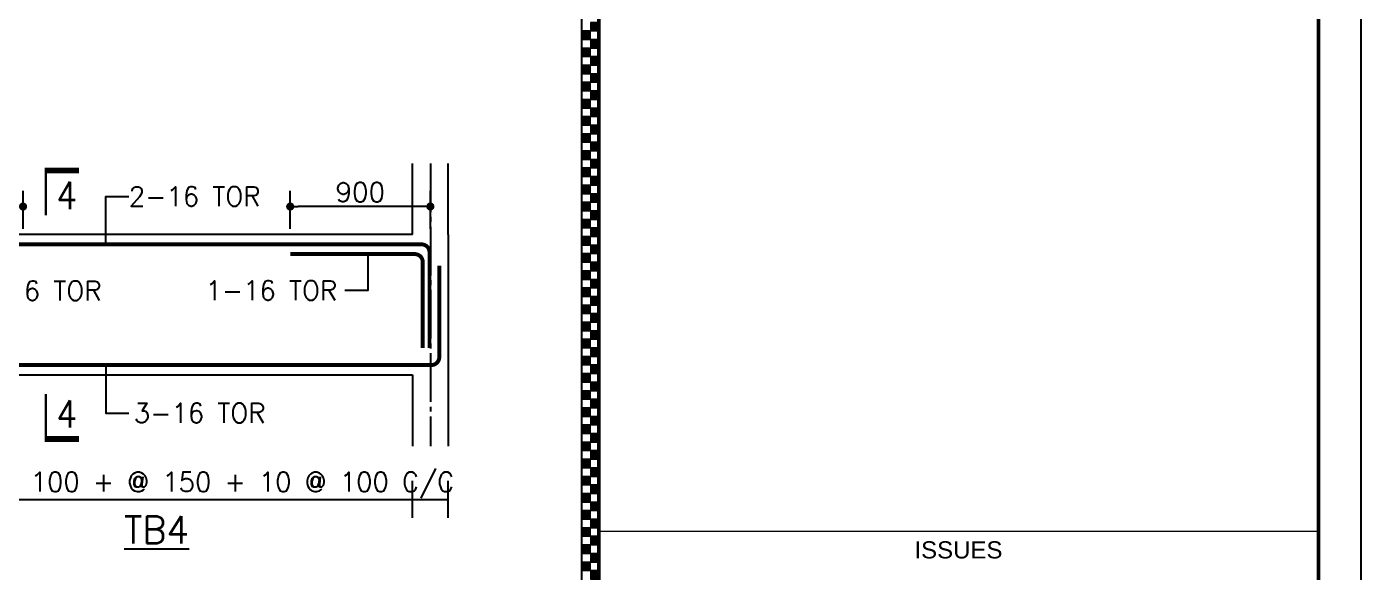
# Model space of a CAD drawing. Extents: x -200722 to 834823, y -494970 to 88783.
# Drawn here: x 298044 to 315183, y -403740 to -396733 of the extents above; entities that cross this region are included whole.
import ezdxf
from ezdxf.enums import TextEntityAlignment as Align

# ---------------------------------------------------------------- set-up
doc = ezdxf.new("R2010")
doc.units = 0
doc.header["$LTSCALE"] = 100
doc.header["$MEASUREMENT"] = 0
doc.header["$PDMODE"] = 34
doc.linetypes.add('CL', pattern=[3.25, 2.5, -0.25, 0.25, -0.25])
doc.layers.get('0').update_dxf_attribs({"linetype": 'CONTINUOUS'})
doc.layers.get('DEFPOINTS').update_dxf_attribs({"linetype": 'CONTINUOUS'})
for name, color, linetype in [('5', 4, 'CONTINUOUS'), ('ARO', 7, 'CONTINUOUS'), ('B_NO', 3, 'CONTINUOUS'), ('BEAM', 4, 'CONTINUOUS'), ('CL', 8, 'CL'), ('FOOTING DIM', 4, 'CONTINUOUS'), ('STEEL', 6, 'CONTINUOUS'), ('TEXT', 2, 'CONTINUOUS')]:
    doc.layers.add(name, color=color, linetype=linetype)
doc.layers.add('9_PRINT BOUNDARY_NON PRINT', color=32, linetype='CONTINUOUS', plot=False)
doc.layers.add('9_TITLE TEXT', color=7, linetype='CONTINUOUS', lineweight=20)
doc.styles.add('ROMANS', font='romans.shx')
doc.styles.get("Standard").update_dxf_attribs({"font": 'simplex.shx'})
doc.styles.add('TITLES', font='arial.ttf')
doc.dimstyles.new('STANDARD$0', dxfattribs={"dimtxt": 2.5, "dimasz": 2.5, "dimexe": 2, "dimexo": 0.7, "dimgap": 0.9, "dimtad": 1, "dimdec": 0, "dimdsep": 46, "dimtxsty": 'ROMANS', "dimcen": 0.09, "dimclrd": 4, "dimclre": 4, "dimclrt": 3, "dimadec": 0, "dimazin": 0, "dimtfac": 1, "dimtdec": 0, "dimtmove": 0, "dimatfit": 3, "dimfxl": 1, "dimtolj": 1, "dimtzin": 0, "dimarcsym": 0})

# ---------------------------------------------------------------- blocks, each defined once
blk = doc.blocks.new('TITLE CHAIN')
at = {"layer": '9_TITLE TEXT'}
h = blk.add_hatch(color=256, dxfattribs=at)
h.dxf.hatch_style = 1
h.paths.add_polyline_path([(0, -293.62), (1, -293.62), (1, -292.62), (0, -292.62)])
h = blk.add_hatch(color=256, dxfattribs=at)
h.dxf.hatch_style = 1
h.paths.add_polyline_path([(1, -292.62), (2, -292.62), (2, -291.62), (1, -291.62)])
h = blk.add_hatch(color=256, dxfattribs=at)
h.dxf.hatch_style = 1
h.paths.add_polyline_path([(1, -294.62), (2, -294.62), (2, -293.62), (1, -293.62)])
h = blk.add_hatch(color=256, dxfattribs=at)
h.dxf.hatch_style = 1
h.paths.add_polyline_path([(0, -295.62), (1, -295.62), (1, -294.62), (0, -294.62)])
h = blk.add_hatch(color=256, dxfattribs=at)
h.dxf.hatch_style = 1
h.paths.add_polyline_path([(1, -296.62), (2, -296.62), (2, -295.62), (1, -295.62)])
h = blk.add_hatch(color=256, dxfattribs=at)
h.dxf.hatch_style = 1
h.paths.add_polyline_path([(0, -297.62), (1, -297.62), (1, -296.62), (0, -296.62)])
h = blk.add_hatch(color=256, dxfattribs=at)
h.dxf.hatch_style = 1
h.paths.add_polyline_path([(0, -299.62), (1, -299.62), (1, -298.62), (0, -298.62)])
h = blk.add_hatch(color=256, dxfattribs=at)
h.dxf.hatch_style = 1
h.paths.add_polyline_path([(1, -298.62), (2, -298.62), (2, -297.62), (1, -297.62)])
h = blk.add_hatch(color=256, dxfattribs=at)
h.dxf.hatch_style = 1
h.paths.add_polyline_path([(0, -301.62), (1, -301.62), (1, -300.62), (0, -300.62)])
h = blk.add_hatch(color=256, dxfattribs=at)
h.dxf.hatch_style = 1
h.paths.add_polyline_path([(1, -300.62), (2, -300.62), (2, -299.62), (1, -299.62)])
h = blk.add_hatch(color=256, dxfattribs=at)
h.dxf.hatch_style = 1
h.paths.add_polyline_path([(1, -302.62), (2, -302.62), (2, -301.62), (1, -301.62)])
h = blk.add_hatch(color=256, dxfattribs=at)
h.dxf.hatch_style = 1
h.paths.add_polyline_path([(0, -303.62), (1, -303.62), (1, -302.62), (0, -302.62)])
h = blk.add_hatch(color=256, dxfattribs=at)
h.dxf.hatch_style = 1
h.paths.add_polyline_path([(1, -304.62), (2, -304.62), (2, -303.62), (1, -303.62)])
h = blk.add_hatch(color=256, dxfattribs=at)
h.dxf.hatch_style = 1
h.paths.add_polyline_path([(0, -305.62), (1, -305.62), (1, -304.62), (0, -304.62)])
h = blk.add_hatch(color=256, dxfattribs=at)
h.dxf.hatch_style = 1
h.paths.add_polyline_path([(0, -307.62), (1, -307.62), (1, -306.62), (0, -306.62)])
h = blk.add_hatch(color=256, dxfattribs=at)
h.dxf.hatch_style = 1
h.paths.add_polyline_path([(1, -306.62), (2, -306.62), (2, -305.62), (1, -305.62)])
h = blk.add_hatch(color=256, dxfattribs=at)
h.dxf.hatch_style = 1
h.paths.add_polyline_path([(1, -308.62), (2, -308.62), (2, -307.62), (1, -307.62)])
h = blk.add_hatch(color=256, dxfattribs=at)
h.dxf.hatch_style = 1
h.paths.add_polyline_path([(0, -309.62), (1, -309.62), (1, -308.62), (0, -308.62)])
h = blk.add_hatch(color=256, dxfattribs=at)
h.dxf.hatch_style = 1
h.paths.add_polyline_path([(1, -310.62), (2, -310.62), (2, -309.62), (1, -309.62)])
h = blk.add_hatch(color=256, dxfattribs=at)
h.dxf.hatch_style = 1
h.paths.add_polyline_path([(0, -311.62), (1, -311.62), (1, -310.62), (0, -310.62)])
h = blk.add_hatch(color=256, dxfattribs=at)
h.dxf.hatch_style = 1
h.paths.add_polyline_path([(0, -313.62), (1, -313.62), (1, -312.62), (0, -312.62)])
h = blk.add_hatch(color=256, dxfattribs=at)
h.dxf.hatch_style = 1
h.paths.add_polyline_path([(1, -312.62), (2, -312.62), (2, -311.62), (1, -311.62)])
h = blk.add_hatch(color=256, dxfattribs=at)
h.dxf.hatch_style = 1
h.paths.add_polyline_path([(0, -315.62), (1, -315.62), (1, -314.62), (0, -314.62)])
h = blk.add_hatch(color=256, dxfattribs=at)
h.dxf.hatch_style = 1
h.paths.add_polyline_path([(1, -314.62), (2, -314.62), (2, -313.62), (1, -313.62)])
h = blk.add_hatch(color=256, dxfattribs=at)
h.dxf.hatch_style = 1
h.paths.add_polyline_path([(1, -316.62), (2, -316.62), (2, -315.62), (1, -315.62)])
h = blk.add_hatch(color=256, dxfattribs=at)
h.dxf.hatch_style = 1
h.paths.add_polyline_path([(0, -317.62), (1, -317.62), (1, -316.62), (0, -316.62)])
h = blk.add_hatch(color=256, dxfattribs=at)
h.dxf.hatch_style = 1
h.paths.add_polyline_path([(1, -318.62), (2, -318.62), (2, -317.62), (1, -317.62)])
h = blk.add_hatch(color=256, dxfattribs=at)
h.dxf.hatch_style = 1
h.paths.add_polyline_path([(0, -319.62), (1, -319.62), (1, -318.62), (0, -318.62)])
h = blk.add_hatch(color=256, dxfattribs=at)
h.dxf.hatch_style = 1
h.paths.add_polyline_path([(0, -321.62), (1, -321.62), (1, -320.62), (0, -320.62)])
h = blk.add_hatch(color=256, dxfattribs=at)
h.dxf.hatch_style = 1
h.paths.add_polyline_path([(1, -320.62), (2, -320.62), (2, -319.62), (1, -319.62)])
h = blk.add_hatch(color=256, dxfattribs=at)
h.dxf.hatch_style = 1
h.paths.add_polyline_path([(1, -322.62), (2, -322.62), (2, -321.62), (1, -321.62)])
h = blk.add_hatch(color=256, dxfattribs=at)
h.dxf.hatch_style = 1
h.paths.add_polyline_path([(0, -323.62), (1, -323.62), (1, -322.62), (0, -322.62)])
h = blk.add_hatch(color=256, dxfattribs=at)
h.dxf.hatch_style = 1
h.paths.add_polyline_path([(1, -324.62), (2, -324.62), (2, -323.62), (1, -323.62)])
h = blk.add_hatch(color=256, dxfattribs=at)
h.dxf.hatch_style = 1
h.paths.add_polyline_path([(0, -325.62), (1, -325.62), (1, -324.62), (0, -324.62)])
h = blk.add_hatch(color=256, dxfattribs=at)
h.dxf.hatch_style = 1
h.paths.add_polyline_path([(1, -326.62), (2, -326.62), (2, -325.62), (1, -325.62)])
h = blk.add_hatch(color=256, dxfattribs=at)
h.dxf.hatch_style = 1
h.paths.add_polyline_path([(0, -327.62), (1, -327.62), (1, -326.62), (0, -326.62)])
h = blk.add_hatch(color=256, dxfattribs=at)
h.dxf.hatch_style = 1
h.paths.add_polyline_path([(0, -329.62), (1, -329.62), (1, -328.62), (0, -328.62)])
h = blk.add_hatch(color=256, dxfattribs=at)
h.dxf.hatch_style = 1
h.paths.add_polyline_path([(1, -328.62), (2, -328.62), (2, -327.62), (1, -327.62)])
h = blk.add_hatch(color=256, dxfattribs=at)
h.dxf.hatch_style = 1
h.paths.add_polyline_path([(1, -330.62), (2, -330.62), (2, -329.62), (1, -329.62)])
h = blk.add_hatch(color=256, dxfattribs=at)
h.dxf.hatch_style = 1
h.paths.add_polyline_path([(0, -331.62), (1, -331.62), (1, -330.62), (0, -330.62)])
h = blk.add_hatch(color=256, dxfattribs=at)
h.dxf.hatch_style = 1
h.paths.add_polyline_path([(1, -332.62), (2, -332.62), (2, -331.62), (1, -331.62)])
h = blk.add_hatch(color=256, dxfattribs=at)
h.dxf.hatch_style = 1
h.paths.add_polyline_path([(0, -333.62), (1, -333.62), (1, -332.62), (0, -332.62)])
h = blk.add_hatch(color=256, dxfattribs=at)
h.dxf.hatch_style = 1
h.paths.add_polyline_path([(0, -335.62), (1, -335.62), (1, -334.62), (0, -334.62)])
h = blk.add_hatch(color=256, dxfattribs=at)
h.dxf.hatch_style = 1
h.paths.add_polyline_path([(1, -334.62), (2, -334.62), (2, -333.62), (1, -333.62)])
h = blk.add_hatch(color=256, dxfattribs=at)
h.dxf.hatch_style = 1
h.paths.add_polyline_path([(1, -336.62), (2, -336.62), (2, -335.62), (1, -335.62)])
h = blk.add_hatch(color=256, dxfattribs=at)
h.dxf.hatch_style = 1
h.paths.add_polyline_path([(0, -337.62), (1, -337.62), (1, -336.62), (0, -336.62)])
h = blk.add_hatch(color=256, dxfattribs=at)
h.dxf.hatch_style = 1
h.paths.add_polyline_path([(1, -338.62), (2, -338.62), (2, -337.62), (1, -337.62)])
h = blk.add_hatch(color=256, dxfattribs=at)
h.dxf.hatch_style = 1
h.paths.add_polyline_path([(0, -339.62), (1, -339.62), (1, -338.62), (0, -338.62)])
h = blk.add_hatch(color=256, dxfattribs=at)
h.dxf.hatch_style = 1
h.paths.add_polyline_path([(1, -340.62), (2, -340.62), (2, -339.62), (1, -339.62)])
h = blk.add_hatch(color=256, dxfattribs=at)
h.dxf.hatch_style = 1
h.paths.add_polyline_path([(0, -341.62), (1, -341.62), (1, -340.62), (0, -340.62)])
h = blk.add_hatch(color=256, dxfattribs=at)
h.dxf.hatch_style = 1
h.paths.add_polyline_path([(0, -343.62), (1, -343.62), (1, -342.62), (0, -342.62)])
h = blk.add_hatch(color=256, dxfattribs=at)
h.dxf.hatch_style = 1
h.paths.add_polyline_path([(1, -342.62), (2, -342.62), (2, -341.62), (1, -341.62)])
h = blk.add_hatch(color=256, dxfattribs=at)
h.dxf.hatch_style = 1
h.paths.add_polyline_path([(1, -344.62), (2, -344.62), (2, -343.62), (1, -343.62)])
h = blk.add_hatch(color=256, dxfattribs=at)
h.dxf.hatch_style = 1
h.paths.add_polyline_path([(0, -345.62), (1, -345.62), (1, -344.62), (0, -344.62)])
h = blk.add_hatch(color=256, dxfattribs=at)
h.dxf.hatch_style = 1
h.paths.add_polyline_path([(1, -346.62), (2, -346.62), (2, -345.62), (1, -345.62)])
h = blk.add_hatch(color=256, dxfattribs=at)
h.dxf.hatch_style = 1
h.paths.add_polyline_path([(0, -347.62), (1, -347.62), (1, -346.62), (0, -346.62)])
h = blk.add_hatch(color=256, dxfattribs=at)
h.dxf.hatch_style = 1
h.paths.add_polyline_path([(0, -349.62), (1, -349.62), (1, -348.62), (0, -348.62)])
h = blk.add_hatch(color=256, dxfattribs=at)
h.dxf.hatch_style = 1
h.paths.add_polyline_path([(1, -348.62), (2, -348.62), (2, -347.62), (1, -347.62)])
h = blk.add_hatch(color=256, dxfattribs=at)
h.dxf.hatch_style = 1
h.paths.add_polyline_path([(1, -350.62), (2, -350.62), (2, -349.62), (1, -349.62)])
h = blk.add_hatch(color=256, dxfattribs=at)
h.dxf.hatch_style = 1
h.paths.add_polyline_path([(0, -351.62), (1, -351.62), (1, -350.62), (0, -350.62)])
h = blk.add_hatch(color=256, dxfattribs=at)
h.dxf.hatch_style = 1
h.paths.add_polyline_path([(1, -352.62), (2, -352.62), (2, -351.62), (1, -351.62)])
h = blk.add_hatch(color=256, dxfattribs=at)
h.dxf.hatch_style = 1
h.paths.add_polyline_path([(0, -353.62), (1, -353.62), (1, -352.62), (0, -352.62)])
h = blk.add_hatch(color=256, dxfattribs=at)
h.dxf.hatch_style = 1
h.paths.add_polyline_path([(1, -354.62), (2, -354.62), (2, -353.62), (1, -353.62)])
h = blk.add_hatch(color=256, dxfattribs=at)
h.dxf.hatch_style = 1
h.paths.add_polyline_path([(0, -355.62), (1, -355.62), (1, -354.62), (0, -354.62)])
h = blk.add_hatch(color=256, dxfattribs=at)
h.dxf.hatch_style = 1
h.paths.add_polyline_path([(1, -356.62), (2, -356.62), (2, -355.62), (1, -355.62)])
for p, q in [((0, -584), (0, 0)), ((2, -584), (2, 0))]:
    blk.add_line(p, q, dxfattribs=at)
for points in [[(0, -293.62), (1, -293.62), (1, -292.62), (0, -292.62)], [(1, -292.62), (2, -292.62), (2, -291.62), (1, -291.62)], [(1, -294.62), (2, -294.62), (2, -293.62), (1, -293.62)], [(0, -295.62), (1, -295.62), (1, -294.62), (0, -294.62)], [(1, -296.62), (2, -296.62), (2, -295.62), (1, -295.62)], [(0, -297.62), (1, -297.62), (1, -296.62), (0, -296.62)], [(0, -299.62), (1, -299.62), (1, -298.62), (0, -298.62)], [(1, -298.62), (2, -298.62), (2, -297.62), (1, -297.62)], [(0, -301.62), (1, -301.62), (1, -300.62), (0, -300.62)], [(1, -300.62), (2, -300.62), (2, -299.62), (1, -299.62)], [(1, -302.62), (2, -302.62), (2, -301.62), (1, -301.62)], [(0, -303.62), (1, -303.62), (1, -302.62), (0, -302.62)], [(1, -304.62), (2, -304.62), (2, -303.62), (1, -303.62)], [(0, -305.62), (1, -305.62), (1, -304.62), (0, -304.62)], [(0, -307.62), (1, -307.62), (1, -306.62), (0, -306.62)], [(1, -306.62), (2, -306.62), (2, -305.62), (1, -305.62)], [(1, -308.62), (2, -308.62), (2, -307.62), (1, -307.62)], [(0, -309.62), (1, -309.62), (1, -308.62), (0, -308.62)], [(1, -310.62), (2, -310.62), (2, -309.62), (1, -309.62)], [(0, -311.62), (1, -311.62), (1, -310.62), (0, -310.62)], [(0, -313.62), (1, -313.62), (1, -312.62), (0, -312.62)], [(1, -312.62), (2, -312.62), (2, -311.62), (1, -311.62)], [(0, -315.62), (1, -315.62), (1, -314.62), (0, -314.62)], [(1, -314.62), (2, -314.62), (2, -313.62), (1, -313.62)], [(1, -316.62), (2, -316.62), (2, -315.62), (1, -315.62)], [(0, -317.62), (1, -317.62), (1, -316.62), (0, -316.62)], [(1, -318.62), (2, -318.62), (2, -317.62), (1, -317.62)], [(0, -319.62), (1, -319.62), (1, -318.62), (0, -318.62)], [(0, -321.62), (1, -321.62), (1, -320.62), (0, -320.62)], [(1, -320.62), (2, -320.62), (2, -319.62), (1, -319.62)], [(1, -322.62), (2, -322.62), (2, -321.62), (1, -321.62)], [(0, -323.62), (1, -323.62), (1, -322.62), (0, -322.62)], [(1, -324.62), (2, -324.62), (2, -323.62), (1, -323.62)], [(0, -325.62), (1, -325.62), (1, -324.62), (0, -324.62)], [(1, -326.62), (2, -326.62), (2, -325.62), (1, -325.62)], [(0, -327.62), (1, -327.62), (1, -326.62), (0, -326.62)], [(0, -329.62), (1, -329.62), (1, -328.62), (0, -328.62)], [(1, -328.62), (2, -328.62), (2, -327.62), (1, -327.62)], [(1, -330.62), (2, -330.62), (2, -329.62), (1, -329.62)], [(0, -331.62), (1, -331.62), (1, -330.62), (0, -330.62)], [(1, -332.62), (2, -332.62), (2, -331.62), (1, -331.62)], [(0, -333.62), (1, -333.62), (1, -332.62), (0, -332.62)], [(0, -335.62), (1, -335.62), (1, -334.62), (0, -334.62)], [(1, -334.62), (2, -334.62), (2, -333.62), (1, -333.62)], [(1, -336.62), (2, -336.62), (2, -335.62), (1, -335.62)], [(0, -337.62), (1, -337.62), (1, -336.62), (0, -336.62)], [(1, -338.62), (2, -338.62), (2, -337.62), (1, -337.62)], [(0, -339.62), (1, -339.62), (1, -338.62), (0, -338.62)], [(1, -340.62), (2, -340.62), (2, -339.62), (1, -339.62)], [(0, -341.62), (1, -341.62), (1, -340.62), (0, -340.62)], [(0, -343.62), (1, -343.62), (1, -342.62), (0, -342.62)], [(1, -342.62), (2, -342.62), (2, -341.62), (1, -341.62)], [(1, -344.62), (2, -344.62), (2, -343.62), (1, -343.62)], [(0, -345.62), (1, -345.62), (1, -344.62), (0, -344.62)], [(1, -346.62), (2, -346.62), (2, -345.62), (1, -345.62)], [(0, -347.62), (1, -347.62), (1, -346.62), (0, -346.62)], [(0, -349.62), (1, -349.62), (1, -348.62), (0, -348.62)], [(1, -348.62), (2, -348.62), (2, -347.62), (1, -347.62)], [(1, -350.62), (2, -350.62), (2, -349.62), (1, -349.62)], [(0, -351.62), (1, -351.62), (1, -350.62), (0, -350.62)], [(1, -352.62), (2, -352.62), (2, -351.62), (1, -351.62)], [(0, -353.62), (1, -353.62), (1, -352.62), (0, -352.62)], [(1, -354.62), (2, -354.62), (2, -353.62), (1, -353.62)], [(0, -355.62), (1, -355.62), (1, -354.62), (0, -354.62)], [(1, -356.62), (2, -356.62), (2, -355.62), (1, -355.62)]]:
    blk.add_lwpolyline(points, close=True, dxfattribs=at)
blk = doc.blocks.new('DOT')
at = {"color": 0, "linetype": 'ByBlock'}
blk.add_line((-0.5, 0), (-1, 0), dxfattribs=at)
at = {"color": 0, "linetype": 'ByBlock', "const_width": 0.5}
blk.add_lwpolyline([(-0.25, 0, 1), (0.25, 0, 1)], format="xyb", close=True, dxfattribs=at)
blk = doc.blocks.new('*D1930')
at = {"layer": 'BEAM', "color": 0, "lineweight": -2, "transparency": 16777216}
for p, q in [((301428, -399329), (301428, -398843)), ((303228, -399329), (303228, -398843)), ((303124, -399043), (301532, -399043))]:
    blk.add_line(p, q, dxfattribs=at)
at = {"layer": 'DEFPOINTS', "color": 0, "lineweight": -3, "transparency": 16777216}
for p in [(301428, -399043), (301428, -399529), (303228, -399529)]:
    blk.add_point(p, dxfattribs=at)
at = {"layer": 'BEAM', "color": 0, "lineweight": -2, "transparency": 16777216, "xscale": 104, "yscale": 104, "zscale": 104, "rotation": 180}
blk.add_blockref('DOT', (301428, -399043), dxfattribs=at)
at = {"layer": 'BEAM', "color": 0, "lineweight": -2, "transparency": 16777216, "xscale": 104, "yscale": 104, "zscale": 104}
blk.add_blockref('DOT', (303228, -399043), dxfattribs=at)
at = {"layer": 'BEAM', "color": 0, "transparency": 16777216, "insert": (302328, -398859), "char_height": 248, "attachment_point": 5}
blk.add_mtext('\\A1;900', dxfattribs=at)
blk = doc.blocks.new('_DOT')
at = {"color": 0, "linetype": 'ByBlock'}
blk.add_line((-0.5, 0), (-1, 0), dxfattribs=at)
at = {"color": 0, "linetype": 'ByBlock', "const_width": 0.5}
blk.add_lwpolyline([(-0.25, 0, 1), (0.25, 0, 1)], format="xyb", close=True, dxfattribs=at)
blk = doc.blocks.new('*D1933')
at = {"layer": 'BEAM', "color": 0, "lineweight": -2, "transparency": 16777216}
for p, q in [((296198, -399329), (296198, -398843)), ((297998, -399329), (297998, -398843)), ((296302, -399043), (297894, -399043))]:
    blk.add_line(p, q, dxfattribs=at)
at = {"layer": 'DEFPOINTS', "color": 0, "lineweight": -3, "transparency": 16777216}
for p in [(297998, -399043), (296198, -399529), (297998, -399529)]:
    blk.add_point(p, dxfattribs=at)
at = {"layer": 'BEAM', "color": 0, "lineweight": -2, "transparency": 16777216, "xscale": 104, "yscale": 104, "zscale": 104, "rotation": 180}
blk.add_blockref('DOT', (296198, -399043), dxfattribs=at)
at = {"layer": 'BEAM', "color": 0, "lineweight": -2, "transparency": 16777216, "xscale": 104, "yscale": 104, "zscale": 104}
blk.add_blockref('DOT', (297998, -399043), dxfattribs=at)
at = {"layer": 'BEAM', "color": 0, "transparency": 16777216, "insert": (297098, -398859), "char_height": 248, "attachment_point": 5}
blk.add_mtext('\\A1;900', dxfattribs=at)

msp = doc.modelspace()

# ---------------------------------------------------------------- linework, layer by layer
at = {"color": 18, "true_color": 0x000000}
msp.add_lwpolyline([(223222.7, -428839.6), (314632.7, -428839.6), (314632.7, -364599.6), (223222.7, -364599.6)], close=True, dxfattribs=at)
at = {"layer": '5', "color": 7, "lineweight": -2}
msp.add_line((305172.7, -428839.6), (305172.7, -364599.6), dxfattribs=at)
msp.add_line((305172.7, -428839.6), (305172.7, -364599.6), dxfattribs=at)
at = {"layer": '9_PRINT BOUNDARY_NON PRINT', "color": 18, "true_color": 0x000000}
msp.add_lwpolyline([(222672.7, -429389.6), (315182.7, -429389.6), (315182.7, -364049.6), (222672.7, -364049.6)], close=True, dxfattribs=at)
at = {"layer": '9_TITLE TEXT', "color": 18, "true_color": 0x000000}
msp.add_line((305172.7, -428138.4), (305172.7, -364599.6), dxfattribs=at)
at = {"layer": '9_TITLE TEXT', "color": 18, "lineweight": 50, "true_color": 0x000000}
msp.add_lwpolyline([(314632.7, -428839.6), (305392.7, -428839.6), (305392.7, -364599.7), (314632.7, -364599.6)], close=True, dxfattribs=at)
at = {"layer": '9_TITLE TEXT', "color": 18, "true_color": 0x000000}
for points in [[(314632.7, -364599.6), (314632.7, -428839.6)], [(305392.7, -403211.7), (314632.8, -403211.7)]]:
    msp.add_lwpolyline(points, dxfattribs=at)
at = {"layer": 'ARO', "color": 18, "true_color": 0x000000}
for points, elevation in [([(299062.5, -399528.8), (299062.5, -398913), (299355.6, -398913)], 5794.3), ([(302424, -399653.8), (302424, -400120.7), (302130.9, -400120.7)], 6895.9), ([(299062.5, -401078.8), (299062.5, -401694.7), (299355.6, -401694.7)], 5794.3)]:
    msp.add_lwpolyline(points, dxfattribs=dict(at, elevation=elevation))
at = {"layer": 'B_NO', "color": 7, "elevation": 5794.3}
for points in [[(298288.8, -399156.7, 30, 30, 0), (298288.8, -398580.2, 75, 75, 0), (298716.3, -398580.2, 75, 75, 0)], [(298288.8, -401450.9, 30, 30, 0), (298288.8, -402027.4, 75, 75, 0), (298716.3, -402027.4, 75, 75, 0)]]:
    msp.add_lwpolyline(points, format="xyseb", dxfattribs=at)
at = {"layer": 'BEAM', "color": 18, "linetype": 'ByBlock', "true_color": 0x000000}
for p, q in [((302998, -399403.8, 6895.9), (302998, -398489.4, 6895.9)), ((303458, -399403.8, 6895.9), (303458, -398489.4, 6895.9)), ((303458, -399403.8, 6895.9), (303458, -401203.8, 6895.9)), ((296428, -401203.8, 6895.9), (302998, -401203.8, 6895.9)), ((302998, -401203.8, 6895.9), (302998, -402118.2, 6895.9)), ((303458, -401203.8, 6895.9), (303458, -402118.2, 6895.9)), ((302998, -403041.4, 6895.9), (302998, -402566.2, 6895.9)), ((303458, -403041.4, 6895.9), (303458, -402566.2, 6895.9)), ((295968, -402803.8, 6895.9), (303458, -402803.8, 6895.9))]:
    msp.add_line(p, q, dxfattribs=at)
at = {"layer": 'CL', "color": 18, "linetype": 'CL', "lineweight": -3, "ltscale": 2.5, "true_color": 0x000000}
msp.add_line((303228, -398489.4, 6895.9), (303228, -402118.2, 6895.9), dxfattribs=at)
at = {"layer": 'FOOTING DIM', "color": 18, "true_color": 0x000000}
msp.add_line((302998, -399403.8, 6896), (296428, -399403.8, 6895.9), dxfattribs=at)
at = {"layer": 'STEEL', "color": 18, "true_color": 0x000000, "const_width": 50.8, "elevation": 5794.3}
for points in [[(303217.2, -400859.7), (303217.2, -399630.4, 0.4142136), (303115.6, -399528.8), (296315.7, -399528.8, 0.4142136), (296215.7, -399628.8), (296215.7, -400859.7)], [(296090.7, -399800.5), (296090.7, -400977.2, 0.4142136), (296192.3, -401078.8), (303240.6, -401078.8, 0.4142136), (303342.2, -400977.2), (303342.2, -399800.5)]]:
    msp.add_lwpolyline(points, format="xyb", dxfattribs=at)
at = {"layer": 'STEEL', "color": 3, "const_width": 50.8, "elevation": 6895.9}
msp.add_lwpolyline([(303129.8, -400859.7), (303129.8, -399755.4, 0.4142136), (303028.2, -399653.8), (301428, -399653.8)], format="xyb", dxfattribs=at)

# ---------------------------------------------------------------- block references
at = {"color": 18, "true_color": 0x000000, "xscale": 110, "yscale": 110, "zscale": 110}
msp.add_blockref('TITLE CHAIN', (305172.7, -364599.6), dxfattribs=at)

# ---------------------------------------------------------------- texts
at = {"layer": '9_TITLE TEXT', "color": 18, "linetype": 'ByBlock', "true_color": 0x000000, "insert": (309444.2, -403341.5), "char_height": 220.63, "width": 3142.475, "attachment_point": 1, "style": 'TITLES'}
msp.add_mtext('ISSUES', dxfattribs=at)
at = {"layer": 'B_NO', "color": 18, "true_color": 0x000000, "width": 0.9}
for p in [(298424.5, -398900.6, 5794.3), (298424.5, -401707, 5794.3)]:
    msp.add_text('4', height=350, dxfattribs=at).set_placement(p, align=Align.MIDDLE_LEFT)
at = {"layer": 'B_NO', "color": 18, "true_color": 0x000000, "width": 0.98}
for s, height, p in [('8 TOR 10 @ 100 + @ 150 + 10 @ 100 C/C', 250, (299713, -402596.7, 6895.9)), ('%%UTB4', 350, (299713, -403194, 6895.9))]:
    msp.add_text(s, height=height, dxfattribs=at).set_placement(p, align=Align.MIDDLE)
at = {"layer": 'TEXT', "color": 18, "true_color": 0x000000, "width": 0.98}
for s, p in [('2-16 TOR', (299355.6, -398913, 5794.3)), ('1-16 TOR', (297315, -400124.6, 5794.3)), ('1-16 TOR', (300340.4, -400120.7, 6895.9)), ('3-16 TOR', (299420.5, -401694.7, 5794.3))]:
    msp.add_text(s, height=250, dxfattribs=at).set_placement(p, align=Align.MIDDLE_LEFT)

# ---------------------------------------------------------------- dimensions: what is measured, and where the dimension line sits
at = {"layer": 'BEAM', "color": 18, "true_color": 0x000000}
dim = msp.add_linear_dim(base=(297998, -399043.2, 5794.3), p1=(296198, -399528.8, 5794.3), p2=(297998, -399528.8, 5794.3), dimstyle='STANDARD$0', override={"dimscale": 8, "dimtxt": 31, "dimasz": 13, "dimexe": 25, "dimexo": 25, "dimgap": 7.5, "dimdec": 0, "dimlfac": 0.5, "dimzin": 3, "dimtxsty": 'Standard', "dimblk": 'DOT', "dimcen": 3, "dimdle": 4, "dimclrd": 0, "dimclre": 0, "dimclrt": 0, "dimtdec": 0, "dimtmove": 2, "dimldrblk": 'DOT', "dimtzin": 3}, dxfattribs=at)
dim.commit()
dim.dimension.update_dxf_attribs({"geometry": '*D1933', "text_midpoint": (297098, -398859.2, 5794.3)})
dim = msp.add_linear_dim(base=(301428, -399043.2, 6895.9), p1=(303228, -399528.8, 6895.9), p2=(301428, -399528.8, 6895.9), angle=180, dimstyle='STANDARD$0', override={"dimscale": 8, "dimtxt": 31, "dimasz": 13, "dimexe": 25, "dimexo": 25, "dimgap": 7.5, "dimdec": 0, "dimlfac": 0.5, "dimzin": 3, "dimtxsty": 'Standard', "dimblk": 'DOT', "dimcen": 3, "dimdle": 4, "dimclrd": 0, "dimclre": 0, "dimclrt": 0, "dimtdec": 0, "dimtmove": 2, "dimldrblk": 'DOT', "dimtzin": 3}, dxfattribs=at)
dim.commit()
dim.dimension.update_dxf_attribs({"geometry": '*D1930', "text_midpoint": (302328, -398859.2, 6895.9)})

doc.saveas('drawing.dxf')
